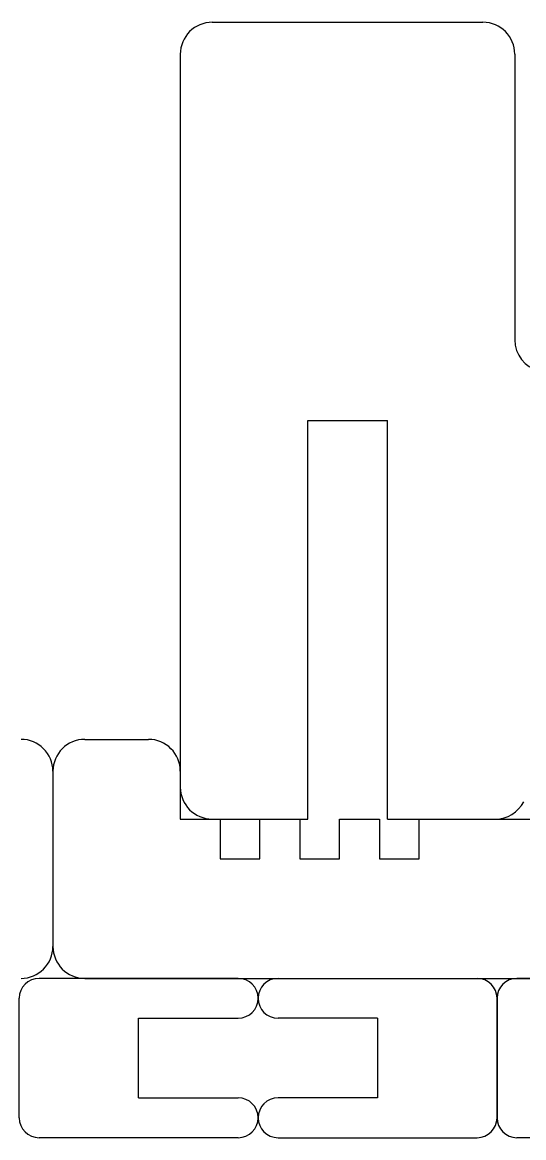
# Model space of a CAD drawing. Header units: millimetres. Extents: x 9 to 348, y 407 to 812.
# Drawn here: x 223.6 to 255.1, y 407.4 to 477.4 of the extents above; entities that cross this region are included whole.
import ezdxf

# ---------------------------------------------------------------- set-up
doc = ezdxf.new("R2010")
doc.units = ezdxf.units.MM

# ---------------------------------------------------------------- blocks, each defined once
blk = doc.blocks.new('1- Part')
at = {"color": 179, "linetype": 'Continuous', "lineweight": 25}
blk.add_line((82.116, 13), (82.116, 2), dxfattribs=at)
for centre, start, end in [((80.116, 13), 0, 90), ((80.116, 2), 270, 0)]:
    blk.add_arc(centre, 2, start, end, dxfattribs=at)
blk = doc.blocks.new('1- Part opposite')
at = {"color": 179, "linetype": 'Continuous', "lineweight": 25}
for p, q in [((2, 15), (6, 15)), ((0, 13), (0, 2)), ((8, 13), (8, 10)), ((8, 10), (10.5, 10)), ((10.5, 10), (10.5, 7.5)), ((13, 7.5), (13, 10)), ((13, 10), (15.5, 10)), ((15.5, 10), (15.5, 7.5)), ((18, 7.5), (18, 10)), ((18, 10), (20.5, 10)), ((20.5, 10), (20.5, 7.5)), ((23, 7.5), (23, 10)), ((23, 10), (39.281, 10)), ((10.5, 7.5), (13, 7.5)), ((15.5, 7.5), (18, 7.5)), ((20.5, 7.5), (23, 7.5)), ((2, 0), (45.377, 0))]:
    blk.add_line(p, q, dxfattribs=at)
for centre, start, end in [((2, 13), 90, 180), ((6, 13), 0, 90), ((2, 2), 180, 270)]:
    blk.add_arc(centre, 2, start, end, dxfattribs=at)
blk = doc.blocks.new('2- Part')
at = {"color": 179, "linetype": 'Continuous', "lineweight": 25}
for p, q in [((69.116, 50), (62.335, 50)), ((69.116, 50), (69.116, 25)), ((74.116, 50), (74.116, 25)), ((80.116, 50), (74.116, 50)), ((82.116, 2), (82.116, 48)), ((74.116, 25), (69.116, 25)), ((61.116, 2), (61.116, 19.926)), ((80.116, 0), (63.116, 0))]:
    blk.add_line(p, q, dxfattribs=at)
for centre, start, end in [((62.335, 48), 90, 152.73396), ((80.116, 48), 0, 90), ((59.116, 19.926), 0, 152.73396), ((63.116, 2), 180, 270), ((80.116, 2), 270, 0)]:
    blk.add_arc(centre, 2, start, end, dxfattribs=at)
blk = doc.blocks.new('Pillar')
at = {"color": 179, "linetype": 'Continuous', "lineweight": 25}
for p, q in [((1.25, 15), (8.75, 15)), ((0, 1.25), (0, 13.75)), ((10, 1.25), (10, 13.75)), ((2.5, 7.5), (2.5, 1.25)), ((2.5, 7.5), (7.5, 7.5)), ((7.5, 7.5), (7.5, 1.25))]:
    blk.add_line(p, q, dxfattribs=at)
for centre, start, end in [((1.25, 13.75), 90, 180), ((8.75, 13.75), 0, 90), ((1.25, 1.25), 180, 0), ((8.75, 1.25), 180, 0)]:
    blk.add_arc(centre, 1.25, start, end, dxfattribs=at)

msp = doc.modelspace()

# ---------------------------------------------------------------- block references
at = {"color": 7, "linetype": 'Continuous'}
for name, p, rotation in [('2- Part', (315.649, 477.422), 180), ('Pillar', (238.417, 407.422), 90), ('Pillar', (238.417, 417.422), 270), ('Pillar', (268.417, 407.422), 90)]:
    msp.add_blockref(name, p, dxfattribs=dict(at, rotation=rotation))
for name, p in [('1- Part', (143.417, 417.422)), ('1- Part opposite', (225.533, 417.422))]:
    msp.add_blockref(name, p, dxfattribs=at)

doc.saveas('drawing.dxf')
